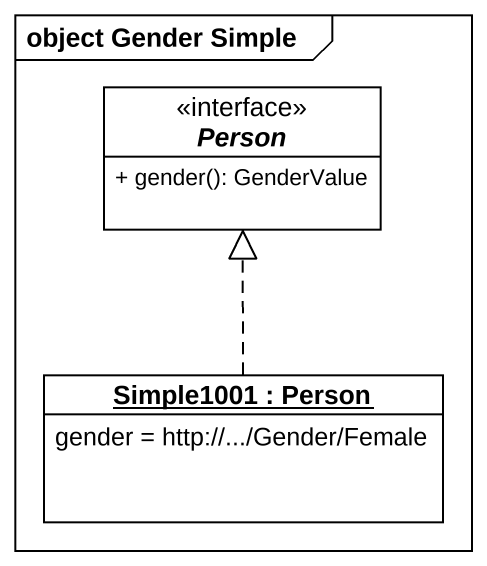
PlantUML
@startuml
mainframe object Gender Simple
hide circle
hide empty members
skinparam classAttributeIconSize 0
interface "Person" as Person_ {
  + gender(): GenderValue
}
object "Simple1001 : Person" as Simple1001 {
  gender = http://.../Gender/Female
}
Simple1001 .up.|> Person_
@enduml
